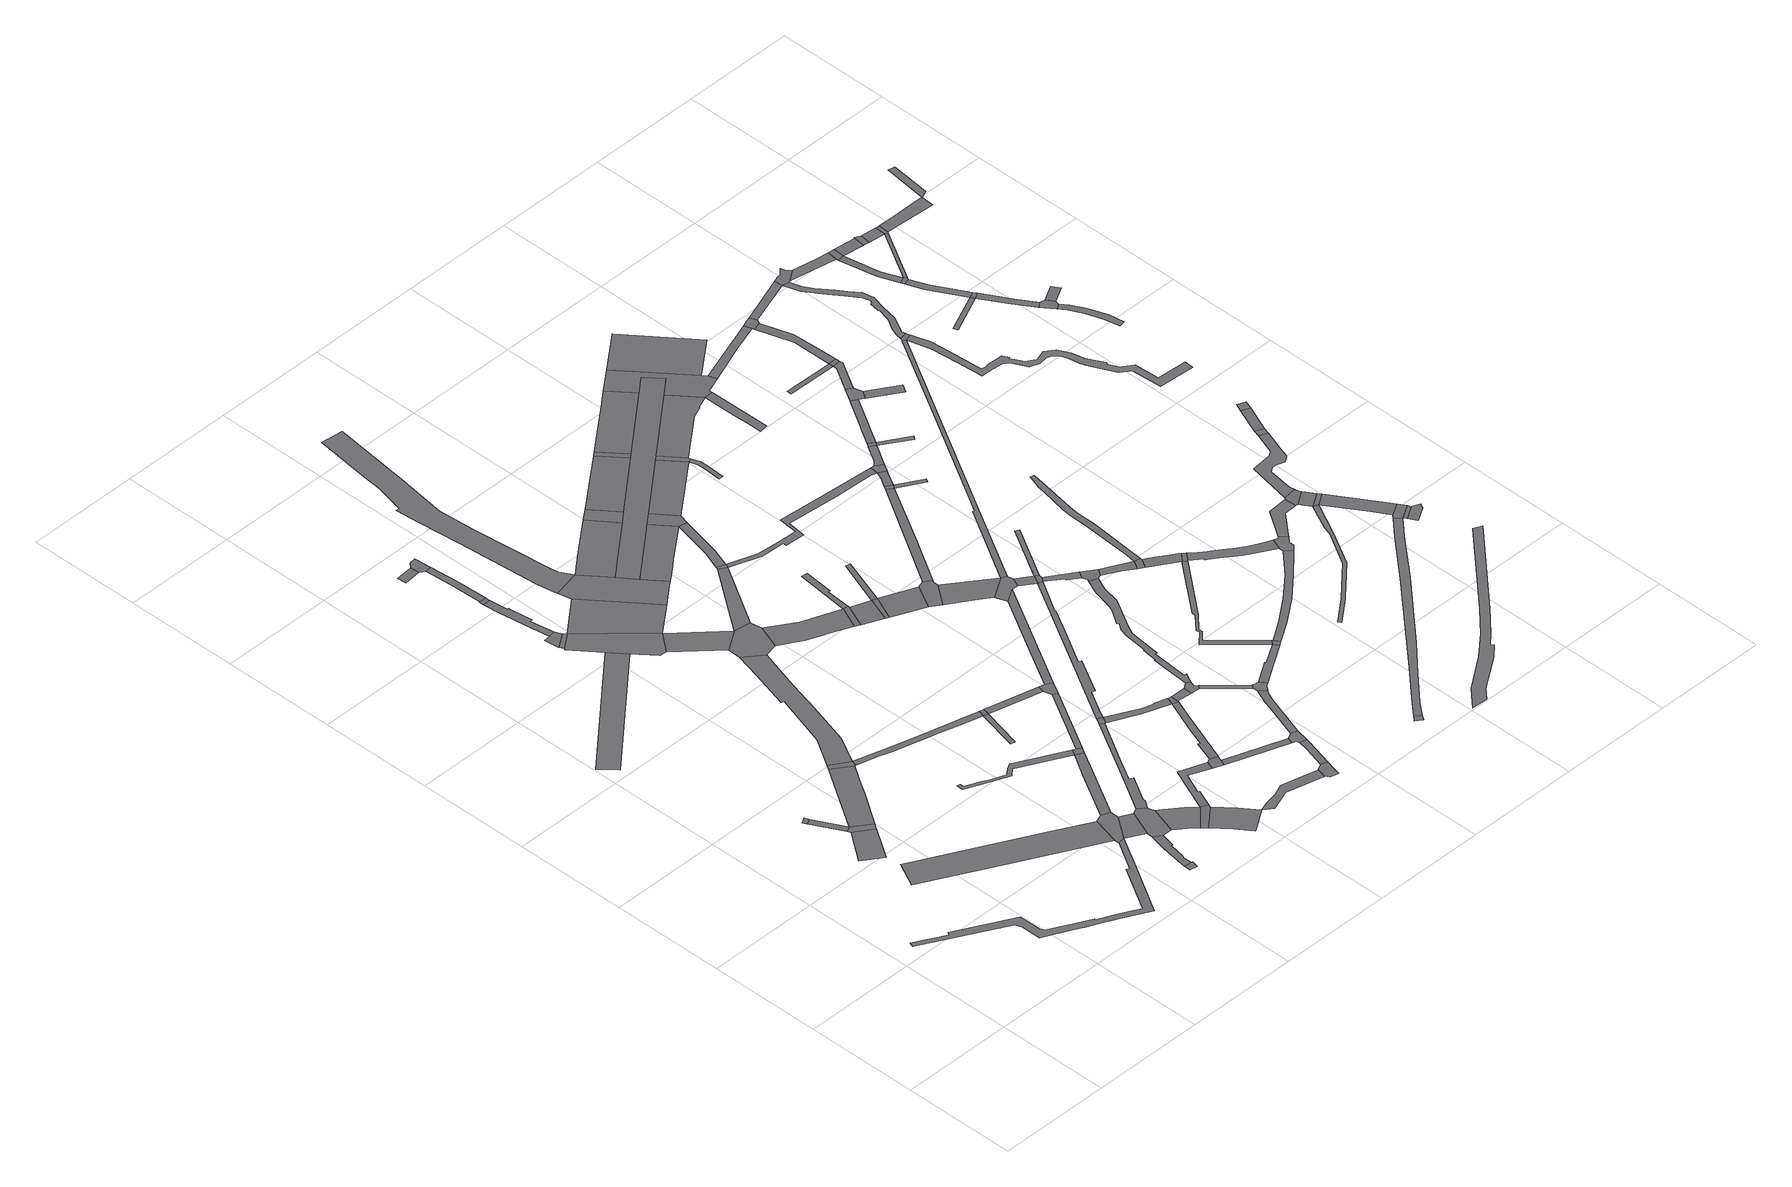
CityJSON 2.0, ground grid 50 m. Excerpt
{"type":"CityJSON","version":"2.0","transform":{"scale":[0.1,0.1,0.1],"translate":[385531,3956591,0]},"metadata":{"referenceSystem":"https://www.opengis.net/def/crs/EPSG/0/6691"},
"CityObjects":{
"road1":{"type":"Road","attributes":{"class":"1040","function":"9020","usage":"9","RoadStructureAttribute.sectionType":"1"},"geometry":[{"type":"MultiSurface","lod":"1","boundaries":[[[0,1,2,3,4,5,6,7,8,9,10,11,12,13,14,15,16,17,18,19,20,21,22,23,24,25,26]]]}]},
"road2":{"type":"Road","attributes":{"class":"1040","function":"9020","usage":"9","RoadStructureAttribute.sectionType":"1"},"geometry":[{"type":"MultiSurface","lod":"1","boundaries":[[[27,28,29,30,31]]]}]},
"road3":{"type":"Road","attributes":{"class":"1040","function":"9020","usage":"9","RoadStructureAttribute.sectionType":"4"},"geometry":[{"type":"MultiSurface","lod":"1","boundaries":[[[32,33,34,35]]]}]},
"road4":{"type":"Road","attributes":{"class":"1040","function":"9020","usage":"9","RoadStructureAttribute.sectionType":"1"},"geometry":[{"type":"MultiSurface","lod":"1","boundaries":[[[35,34,36,37]]]}]},
"road5":{"type":"Road","attributes":{"class":"1040","function":"9020","usage":"9","RoadStructureAttribute.sectionType":"4"},"geometry":[{"type":"MultiSurface","lod":"1","boundaries":[[[37,36,28,27,38]]]}]},
"road6":{"type":"Road","attributes":{"class":"1040","function":"9020","usage":"9","RoadStructureAttribute.sectionType":"1"},"geometry":[{"type":"MultiSurface","lod":"1","boundaries":[[[39,40,41,42,43,44,45]]]}]},
"road7":{"type":"Road","attributes":{"class":"1040","function":"9020","usage":"9","RoadStructureAttribute.sectionType":"1"},"geometry":[{"type":"MultiSurface","lod":"1","boundaries":[[[46,37,38,47,48,49,50]]]}]},
"road8":{"type":"Road","attributes":{"class":"1040","function":"9020","usage":"9","RoadStructureAttribute.sectionType":"4"},"geometry":[{"type":"MultiSurface","lod":"1","boundaries":[[[51,46,50,52,53]]]}]},
"road9":{"type":"Road","attributes":{"class":"1040","function":"9020","usage":"9","RoadStructureAttribute.sectionType":"4"},"geometry":[{"type":"MultiSurface","lod":"1","boundaries":[[[54,55,56,57,58,59]]]}]},
"road10":{"type":"Road","attributes":{"class":"1040","function":"9020","usage":"9","RoadStructureAttribute.sectionType":"1"},"geometry":[{"type":"MultiSurface","lod":"1","boundaries":[[[60,61,62,55,54,63,64,65,66,67]]]}]},
"road11":{"type":"Road","attributes":{"class":"1040","function":"9020","usage":"9","RoadStructureAttribute.sectionType":"4"},"geometry":[{"type":"MultiSurface","lod":"1","boundaries":[[[68,69,70,45,44,0,26]]]}]},
"road12":{"type":"Road","attributes":{"class":"1040","function":"9020","usage":"9","RoadStructureAttribute.sectionType":"4"},"geometry":[{"type":"MultiSurface","lod":"1","boundaries":[[[71,72,73,74,75]]]}]},
"road13":{"type":"Road","attributes":{"class":"1040","function":"9020","usage":"9","RoadStructureAttribute.sectionType":"1"},"geometry":[{"type":"MultiSurface","lod":"1","boundaries":[[[76,77,75,74]]]}]},
"road14":{"type":"Road","attributes":{"class":"1040","function":"9020","usage":"9","RoadStructureAttribute.sectionType":"1"},"geometry":[{"type":"MultiSurface","lod":"1","boundaries":[[[78,79,68,26]]]}]},
"road15":{"type":"Road","attributes":{"class":"1040","function":"9020","usage":"9","RoadStructureAttribute.sectionType":"1"},"geometry":[{"type":"MultiSurface","lod":"1","boundaries":[[[80,81,82,72,71,83,84,85,86,87,88,89]]]}]},
"road16":{"type":"Road","attributes":{"class":"1040","function":"9020","usage":"9","RoadStructureAttribute.sectionType":"1"},"geometry":[{"type":"MultiSurface","lod":"1","boundaries":[[[90,91,92,93,94,95,96,97,98,99,100,101,51,53]]]}]},
"road17":{"type":"Road","attributes":{"class":"1040","function":"9020","usage":"9","RoadStructureAttribute.sectionType":"4"},"geometry":[{"type":"MultiSurface","lod":"1","boundaries":[[[102,103,104,105,89,88]]]}]},
"road18":{"type":"Road","attributes":{"class":"1040","function":"9020","usage":"9","RoadStructureAttribute.sectionType":"1"},"geometry":[{"type":"MultiSurface","lod":"1","boundaries":[[[106,107,108,109]]]}]},
"road19":{"type":"Road","attributes":{"name":"国道122号","class":"1040","function":"2","usage":"2","RoadStructureAttribute.sectionType":"4"},"geometry":[{"type":"MultiSurface","lod":"1","boundaries":[[[110,111,77,76,112,113,114,115,116,117]]]}]},
"road20":{"type":"Road","attributes":{"class":"1040","function":"9020","usage":"9","RoadStructureAttribute.sectionType":"4"},"geometry":[{"type":"MultiSurface","lod":"1","boundaries":[[[118,119,120,121,79,78,60,67,122]]]}]},
"road21":{"type":"Road","attributes":{"class":"1040","function":"9020","usage":"9","RoadStructureAttribute.sectionType":"1"},"geometry":[{"type":"MultiSurface","lod":"1","boundaries":[[[123,124,125,126,127,104,103]]]}]},
"road22":{"type":"Road","attributes":{"class":"1040","function":"9020","usage":"9","RoadStructureAttribute.sectionType":"1"},"geometry":[{"type":"MultiSurface","lod":"1","boundaries":[[[128,129,130,53,52,131,132,133,134,135,136,137,138]]]}]},
"road23":{"type":"Road","attributes":{"class":"1040","function":"9020","usage":"9","RoadStructureAttribute.sectionType":"1"},"geometry":[{"type":"MultiSurface","lod":"1","boundaries":[[[139,140,141,142,143,144,145,146,147,148,149,150,151,152,153]]]}]},
"road24":{"type":"Road","attributes":{"class":"1040","function":"9020","usage":"9","RoadStructureAttribute.sectionType":"4"},"geometry":[{"type":"MultiSurface","lod":"1","boundaries":[[[154,155,106,109,126,125]]]}]},
"road25":{"type":"Road","attributes":{"class":"1040","function":"9020","usage":"9","RoadStructureAttribute.sectionType":"1"},"geometry":[{"type":"MultiSurface","lod":"1","boundaries":[[[156,157,118,122,158,159,160]]]}]},
"road26":{"type":"Road","attributes":{"class":"1040","function":"9020","usage":"9","RoadStructureAttribute.sectionType":"1"},"geometry":[{"type":"MultiSurface","lod":"1","boundaries":[[[161,70,69,162,163,153]]]}]},
"road27":{"type":"Road","attributes":{"class":"1040","function":"9020","usage":"9","RoadStructureAttribute.sectionType":"4"},"geometry":[{"type":"MultiSurface","lod":"1","boundaries":[[[164,160,159,165,166,167]]]}]},
"road28":{"type":"Road","attributes":{"name":"国道122号","class":"1040","function":"2","usage":"2","RoadStructureAttribute.sectionType":"1"},"geometry":[{"type":"MultiSurface","lod":"1","boundaries":[[[168,169,170,77,111,110,117,171]]]}]},
"road29":{"type":"Road","attributes":{"class":"1040","function":"9020","usage":"9","RoadStructureAttribute.sectionType":"1"},"geometry":[{"type":"MultiSurface","lod":"1","boundaries":[[[172,117,116,173,174,175]]]}]},
"road30":{"type":"Road","attributes":{"class":"1040","function":"9020","usage":"9","RoadStructureAttribute.sectionType":"1"},"geometry":[{"type":"MultiSurface","lod":"1","boundaries":[[[176,167,166,177,178,179]]]}]},
"road31":{"type":"Road","attributes":{"class":"1040","function":"9020","usage":"9","RoadStructureAttribute.sectionType":"1"},"geometry":[{"type":"MultiSurface","lod":"1","boundaries":[[[138,180,181,182]]]}]},
"road32":{"type":"Road","attributes":{"class":"1040","function":"9020","usage":"9","RoadStructureAttribute.sectionType":"4"},"geometry":[{"type":"MultiSurface","lod":"1","boundaries":[[[183,184,175,174,96,95,185]]]}]},
"road33":{"type":"Road","attributes":{"class":"1040","function":"9020","usage":"9","RoadStructureAttribute.sectionType":"1"},"geometry":[{"type":"MultiSurface","lod":"1","boundaries":[[[186,187,188,189,190,191,192,121,120,193]]]}]},
"road34":{"type":"Road","attributes":{"class":"1040","function":"9020","usage":"9","RoadStructureAttribute.sectionType":"4"},"geometry":[{"type":"MultiSurface","lod":"1","boundaries":[[[194,139,153,163,195]]]}]},
"road35":{"type":"Road","attributes":{"class":"1040","function":"9020","usage":"9","RoadStructureAttribute.sectionType":"4"},"geometry":[{"type":"MultiSurface","lod":"1","boundaries":[[[128,138,182,196]]]}]},
"road36":{"type":"Road","attributes":{"name":"国道122号","class":"1040","function":"2","usage":"2","RoadStructureAttribute.sectionType":"4"},"geometry":[{"type":"MultiSurface","lod":"1","boundaries":[[[197,198,199,200,201,202,203,170,169,168,171,204]]]}]},
"road37":{"type":"Road","attributes":{"class":"1040","function":"9020","usage":"9","RoadStructureAttribute.sectionType":"1"},"geometry":[{"type":"MultiSurface","lod":"1","boundaries":[[[164,205,206,207,208,209,210,160]]]}]},
"road38":{"type":"Road","attributes":{"class":"1040","function":"9020","usage":"9","RoadStructureAttribute.sectionType":"1"},"geometry":[{"type":"MultiSurface","lod":"1","boundaries":[[[211,212,213,214,215,216,217,218,219,220,221,222,223,224,225,226,227,228,203,202]]]}]},
"road39":{"type":"Road","attributes":{"class":"1040","function":"9020","usage":"9","RoadStructureAttribute.sectionType":"1"},"geometry":[{"type":"MultiSurface","lod":"1","boundaries":[[[229,194,195,230]]]}]},
"road40":{"type":"Road","attributes":{"name":"首都高速中央環状線","class":"1040","function":"5","usage":"1","RoadStructureAttribute.sectionType":"1"},"geometry":[{"type":"MultiSurface","lod":"1","boundaries":[[[231,110,168,200,232,233,234,235,236,237,238,239,240,241,242,243,244,245,246,247,201,169,111,248,113,249,250,114]]]}]},
"road41":{"type":"Road","attributes":{"name":"首都高速中央環状線","class":"1040","function":"5","usage":"1","RoadStructureAttribute.sectionType":"1"},"geometry":[{"type":"MultiSurface","lod":"1","boundaries":[[[231,110,168,200,232,233,234,235,236,237,238,239,240,241,242,243,244,245,246,247,201,169,111,248,113,249,250,114]]]}]},
"road42":{"type":"Road","attributes":{"class":"1040","function":"9020","usage":"9","RoadStructureAttribute.sectionType":"1"},"geometry":[{"type":"MultiSurface","lod":"1","boundaries":[[[251,252,196,182]]]}]},
"road43":{"type":"Road","attributes":{"class":"1040","function":"9020","usage":"9","RoadStructureAttribute.sectionType":"1"},"geometry":[{"type":"MultiSurface","lod":"1","boundaries":[[[253,254,255,256,257,258,259,260,179]]]}]},
"road44":{"type":"Road","attributes":{"class":"1040","function":"9020","usage":"9","RoadStructureAttribute.sectionType":"1"},"geometry":[{"type":"MultiSurface","lod":"1","boundaries":[[[261,183,185,262,263,264,265,266,267,268]]]}]},
"road45":{"type":"Road","attributes":{"class":"1040","function":"9020","usage":"9","RoadStructureAttribute.sectionType":"4"},"geometry":[{"type":"MultiSurface","lod":"1","boundaries":[[[269,270,271,209,208,272,273,274]]]}]},
"road46":{"type":"Road","attributes":{"class":"1040","function":"9020","usage":"9","RoadStructureAttribute.sectionType":"1"},"geometry":[{"type":"MultiSurface","lod":"1","boundaries":[[[184,275,276,175]]]}]},
"road47":{"type":"Road","attributes":{"class":"1040","function":"9020","usage":"9","RoadStructureAttribute.sectionType":"4"},"geometry":[{"type":"MultiSurface","lod":"1","boundaries":[[[277,278,279,280,191,190,281,282]]]}]},
"road48":{"type":"Road","attributes":{"name":"国道122号","class":"1040","function":"2","usage":"2","RoadStructureAttribute.sectionType":"1"},"geometry":[{"type":"MultiSurface","lod":"1","boundaries":[[[283,284,285,286,287,288,234,245,289,290,291,202,201,200,199,292]]]}]},
"road49":{"type":"Road","attributes":{"class":"1040","function":"9020","usage":"9","RoadStructureAttribute.sectionType":"4"},"geometry":[{"type":"MultiSurface","lod":"1","boundaries":[[[293,252,251,229,230,294]]]}]},
"road50":{"type":"Road","attributes":{"class":"1040","function":"9020","usage":"9","RoadStructureAttribute.sectionType":"4"},"geometry":[{"type":"MultiSurface","lod":"1","boundaries":[[[295,268,267,296,297,298]]]}]},
"road51":{"type":"Road","attributes":{"class":"1040","function":"9020","usage":"9","RoadStructureAttribute.sectionType":"1"},"geometry":[{"type":"MultiSurface","lod":"1","boundaries":[[[274,273,299,300]]]}]},
"road52":{"type":"Road","attributes":{"class":"1040","function":"9020","usage":"9","RoadStructureAttribute.sectionType":"1"},"geometry":[{"type":"MultiSurface","lod":"1","boundaries":[[[301,302,303,271,270,304,305,306]]]}]},
"road53":{"type":"Road","attributes":{"class":"1040","function":"9020","usage":"9","RoadStructureAttribute.sectionType":"1"},"geometry":[{"type":"MultiSurface","lod":"1","boundaries":[[[307,308,309,310,282,281,311,306]]]}]},
"road54":{"type":"Road","attributes":{"class":"1040","function":"9020","usage":"9","RoadStructureAttribute.sectionType":"4"},"geometry":[{"type":"MultiSurface","lod":"1","boundaries":[[[312,313,314,257,256,315,316,317,318]]]}]},
"road55":{"type":"Road","attributes":{"class":"1040","function":"9020","usage":"9","RoadStructureAttribute.sectionType":"4"},"geometry":[{"type":"MultiSurface","lod":"1","boundaries":[[[319,320,276,275,321,322]]]}]},
"road56":{"type":"Road","attributes":{"class":"1040","function":"9020","usage":"9","RoadStructureAttribute.sectionType":"1"},"geometry":[{"type":"MultiSurface","lod":"1","boundaries":[[[298,297,323,324,325]]]}]},
"road57":{"type":"Road","attributes":{"class":"1040","function":"9020","usage":"9","RoadStructureAttribute.sectionType":"1"},"geometry":[{"type":"MultiSurface","lod":"1","boundaries":[[[295,326,327,328,329,268]]]}]},
"road58":{"type":"Road","attributes":{"class":"1040","function":"9020","usage":"9","RoadStructureAttribute.sectionType":"4"},"geometry":[{"type":"MultiSurface","lod":"1","boundaries":[[[325,324,330,331]]]}]},
"road59":{"type":"Road","attributes":{"class":"1040","function":"9020","usage":"9","RoadStructureAttribute.sectionType":"1"},"geometry":[{"type":"MultiSurface","lod":"1","boundaries":[[[332,333,334,314,313,335]]]}]},
"road60":{"type":"Road","attributes":{"class":"1040","function":"9020","usage":"9","RoadStructureAttribute.sectionType":"1"},"geometry":[{"type":"MultiSurface","lod":"1","boundaries":[[[336,337,288,338,319,322]]]}]},
"road61":{"type":"Road","attributes":{"class":"1040","function":"9020","usage":"9","RoadStructureAttribute.sectionType":"4"},"geometry":[{"type":"MultiSurface","lod":"1","boundaries":[[[339,340,307,306,305,341]]]}]},
"road62":{"type":"Road","attributes":{"name":"国道122号","class":"1040","function":"2","usage":"2","RoadStructureAttribute.sectionType":"4"},"geometry":[{"type":"MultiSurface","lod":"1","boundaries":[[[235,244,342,289,245,234,288,337,343]]]}]},
"road63":{"type":"Road","attributes":{"class":"1040","function":"9020","usage":"9","RoadStructureAttribute.sectionType":"4"},"geometry":[{"type":"MultiSurface","lod":"1","boundaries":[[[344,300,299,345,333,332,346]]]}]},
"road64":{"type":"Road","attributes":{"class":"1040","function":"9020","usage":"9","RoadStructureAttribute.sectionType":"1"},"geometry":[{"type":"MultiSurface","lod":"1","boundaries":[[[339,341,347,348]]]}]},
"road65":{"type":"Road","attributes":{"class":"1040","function":"9020","usage":"9","RoadStructureAttribute.sectionType":"1"},"geometry":[{"type":"MultiSurface","lod":"1","boundaries":[[[331,330,349,350]]]}]},
"road66":{"type":"Road","attributes":{"class":"1040","function":"9020","usage":"9","RoadStructureAttribute.sectionType":"1"},"geometry":[{"type":"MultiSurface","lod":"1","boundaries":[[[351,352,325,331]]]}]},
"road67":{"type":"Road","attributes":{"class":"1040","function":"9020","usage":"9","RoadStructureAttribute.sectionType":"1"},"geometry":[{"type":"MultiSurface","lod":"1","boundaries":[[[353,354,293,294,355]]]}]},
"road68":{"type":"Road","attributes":{"class":"1040","function":"9020","usage":"9","RoadStructureAttribute.sectionType":"1"},"geometry":[{"type":"MultiSurface","lod":"1","boundaries":[[[356,277,282,357,358,359,360,361,362,363,364,365]]]}]},
"road69":{"type":"Road","attributes":{"class":"1040","function":"9020","usage":"9","RoadStructureAttribute.sectionType":"4"},"geometry":[{"type":"MultiSurface","lod":"1","boundaries":[[[366,367,368,369,348,347,370,371]]]}]},
"road70":{"type":"Road","attributes":{"class":"1040","function":"9020","usage":"9","RoadStructureAttribute.sectionType":"1"},"geometry":[{"type":"MultiSurface","lod":"1","boundaries":[[[372,373,374,375,376,377,378,344,346,379]]]}]},
"road71":{"type":"Road","attributes":{"class":"1040","function":"9020","usage":"9","RoadStructureAttribute.sectionType":"4"},"geometry":[{"type":"MultiSurface","lod":"1","boundaries":[[[380,381,382,350,349,383,384]]]}]},
"road72":{"type":"Road","attributes":{"class":"1040","function":"9020","usage":"9","RoadStructureAttribute.sectionType":"1"},"geometry":[{"type":"MultiSurface","lod":"1","boundaries":[[[385,371,370,386,387]]]}]},
"road73":{"type":"Road","attributes":{"name":"国道122号","class":"1040","function":"2","usage":"2","RoadStructureAttribute.sectionType":"1"},"geometry":[{"type":"MultiSurface","lod":"1","boundaries":[[[236,243,388,342,244,235,343,389]]]}]},
"road74":{"type":"Road","attributes":{"class":"1040","function":"9020","usage":"9","RoadStructureAttribute.sectionType":"1"},"geometry":[{"type":"MultiSurface","lod":"1","boundaries":[[[384,383,390,391,392]]]}]},
"road75":{"type":"Road","attributes":{"class":"1040","function":"9020","usage":"9","RoadStructureAttribute.sectionType":"4"},"geometry":[{"type":"MultiSurface","lod":"1","boundaries":[[[386,393,394,375,374,395,396,397,398,387]]]}]},
"road76":{"type":"Road","attributes":{"class":"1040","function":"9020","usage":"9","RoadStructureAttribute.sectionType":"4"},"geometry":[{"type":"MultiSurface","lod":"1","boundaries":[[[399,392,391,353,355,400,401]]]}]},
"road77":{"type":"Road","attributes":{"class":"1040","function":"9020","usage":"9","RoadStructureAttribute.sectionType":"1"},"geometry":[{"type":"MultiSurface","lod":"1","boundaries":[[[402,403,404,405,406,407,408,322,321,409,410,411,412,413,414,415,416]]]}]},
"road78":{"type":"Road","attributes":{"class":"1040","function":"9020","usage":"9","RoadStructureAttribute.sectionType":"1"},"geometry":[{"type":"MultiSurface","lod":"1","boundaries":[[[417,418,419,420,421,422,423,424,425,426,427,428,429,430,431,432,369,368,433,434,435,436,437]]]}]},
"road79":{"type":"Road","attributes":{"class":"1040","function":"9020","usage":"9","RoadStructureAttribute.sectionType":"4"},"geometry":[{"type":"MultiSurface","lod":"1","boundaries":[[[438,439,440,441,442,443]]]}]},
"road80":{"type":"Road","attributes":{"name":"国道122号","class":"1040","function":"2","usage":"2","RoadStructureAttribute.sectionType":"4"},"geometry":[{"type":"MultiSurface","lod":"1","boundaries":[[[444,237,242,445,446,388,243,236,389,447]]]}]},
"road81":{"type":"Road","attributes":{"class":"1040","function":"9020","usage":"9","RoadStructureAttribute.sectionType":"1"},"geometry":[{"type":"MultiSurface","lod":"1","boundaries":[[[448,449,450,397,396,451,452,453,454]]]}]},
"road82":{"type":"Road","attributes":{"class":"1040","function":"9020","usage":"9","RoadStructureAttribute.sectionType":"1"},"geometry":[{"type":"MultiSurface","lod":"1","boundaries":[[[401,400,356,455]]]}]},
"road83":{"type":"Road","attributes":{"class":"1040","function":"9020","usage":"9","RoadStructureAttribute.sectionType":"1"},"geometry":[{"type":"MultiSurface","lod":"1","boundaries":[[[456,447,389,457,458,459,460,461]]]}]},
"road84":{"type":"Road","attributes":{"class":"1040","function":"9020","usage":"9","RoadStructureAttribute.sectionType":"4"},"geometry":[{"type":"MultiSurface","lod":"1","boundaries":[[[462,455,356,365,463]]]}]},
"road85":{"type":"Road","attributes":{"class":"1040","function":"9020","usage":"9","RoadStructureAttribute.sectionType":"1"},"geometry":[{"type":"MultiSurface","lod":"1","boundaries":[[[464,465,382,381,466,467]]]}]},
"road86":{"type":"Road","attributes":{"class":"1040","function":"9020","usage":"9","RoadStructureAttribute.sectionType":"1"},"geometry":[{"type":"MultiSurface","lod":"1","boundaries":[[[468,469,470,471,463,365]]]}]},
"road87":{"type":"Road","attributes":{"class":"1040","function":"9020","usage":"9","RoadStructureAttribute.sectionType":"4"},"geometry":[{"type":"MultiSurface","lod":"1","boundaries":[[[472,473,454,453,474]]]}]},
"road88":{"type":"Road","attributes":{"class":"1040","function":"9020","usage":"9","RoadStructureAttribute.sectionType":"1"},"geometry":[{"type":"MultiSurface","lod":"1","boundaries":[[[462,475,476,455]]]}]},
"road89":{"type":"Road","attributes":{"class":"1040","function":"9020","usage":"9","RoadStructureAttribute.sectionType":"4"},"geometry":[{"type":"MultiSurface","lod":"1","boundaries":[[[477,471,470,478,421,420,479]]]}]},
"road90":{"type":"Road","attributes":{"class":"1040","function":"9020","usage":"9","RoadStructureAttribute.sectionType":"1"},"geometry":[{"type":"MultiSurface","lod":"1","boundaries":[[[473,480,481,482,483,484,485,486,487,488,489,490,491,492,454]]]}]},
"road91":{"type":"Road","attributes":{"name":"国道122号","class":"1040","function":"2","usage":"2","RoadStructureAttribute.sectionType":"1"},"geometry":[{"type":"MultiSurface","lod":"1","boundaries":[[[493,494,495,238,241,496,497,445,242,237,444,498]]]}]},
"road92":{"type":"Road","attributes":{"class":"1040","function":"9020","usage":"9","RoadStructureAttribute.sectionType":"1"},"geometry":[{"type":"MultiSurface","lod":"1","boundaries":[[[499,500,477,479,501,502,503]]]}]},
"road93":{"type":"Road","attributes":{"class":"1040","function":"9020","usage":"9","RoadStructureAttribute.sectionType":"4"},"geometry":[{"type":"MultiSurface","lod":"1","boundaries":[[[504,505,464,467,506]]]}]},
"road94":{"type":"Road","attributes":{"class":"1040","function":"9020","usage":"9","RoadStructureAttribute.sectionType":"4"},"geometry":[{"type":"MultiSurface","lod":"1","boundaries":[[[507,503,502,508,509]]]}]},
"road95":{"type":"Road","attributes":{"class":"1040","function":"9020","usage":"9","RoadStructureAttribute.sectionType":"1"},"geometry":[{"type":"MultiSurface","lod":"1","boundaries":[[[510,511,416,512,504,506]]]}]},
"road96":{"type":"Road","attributes":{"class":"1040","function":"9020","usage":"9","RoadStructureAttribute.sectionType":"1"},"geometry":[{"type":"MultiSurface","lod":"1","boundaries":[[[513,514,506,467]]]}]},
"road97":{"type":"Road","attributes":{"class":"1040","function":"9020","usage":"9","RoadStructureAttribute.sectionType":"4"},"geometry":[{"type":"MultiSurface","lod":"1","boundaries":[[[515,402,416,511,516]]]}]},
"road98":{"type":"Road","attributes":{"class":"1040","function":"9020","usage":"9","RoadStructureAttribute.sectionType":"1"},"geometry":[{"type":"MultiSurface","lod":"1","boundaries":[[[517,518,519,520,521,509,508,522,485]]]}]},
"road99":{"type":"Road","attributes":{"class":"1040","function":"9020","usage":"9","RoadStructureAttribute.sectionType":"1"},"geometry":[{"type":"MultiSurface","lod":"1","boundaries":[[[523,524,525,526,527,528,529,530,472,474,531]]]}]},
"road100":{"type":"Road","attributes":{"class":"1040","function":"9020","usage":"9","RoadStructureAttribute.sectionType":"1"},"geometry":[{"type":"MultiSurface","lod":"1","boundaries":[[[532,533,495,534,535,536,537,538]]]}]},
"road101":{"type":"Road","attributes":{"class":"1040","function":"9020","usage":"9","RoadStructureAttribute.sectionType":"1"},"geometry":[{"type":"MultiSurface","lod":"1","boundaries":[[[539,540,541,515,516,542]]]}]},
"road102":{"type":"Road","attributes":{"name":"国道122号","class":"1040","function":"2","usage":"2","RoadStructureAttribute.sectionType":"4"},"geometry":[{"type":"MultiSurface","lod":"1","boundaries":[[[543,544,545,546,547,496,241,238,495,533]]]}]},
"road103":{"type":"Road","attributes":{"class":"1040","function":"9020","usage":"9","RoadStructureAttribute.sectionType":"4"},"geometry":[{"type":"MultiSurface","lod":"1","boundaries":[[[548,517,485,484,549]]]}]},
"road104":{"type":"Road","attributes":{"class":"1040","function":"9020","usage":"9","RoadStructureAttribute.sectionType":"1"},"geometry":[{"type":"MultiSurface","lod":"1","boundaries":[[[507,550,551,552,553,554,555,556,557,558,559,560,561,562,503]]]}]},
"road105":{"type":"Road","attributes":{"class":"1040","function":"9020","usage":"9","RoadStructureAttribute.sectionType":"4"},"geometry":[{"type":"MultiSurface","lod":"1","boundaries":[[[563,564,565,539,542,566]]]}]},
"road106":{"type":"Road","attributes":{"class":"1040","function":"9020","usage":"9","RoadStructureAttribute.sectionType":"1"},"geometry":[{"type":"MultiSurface","lod":"1","boundaries":[[[567,568,569,570,571,438,443,572,573,574,575,576,577]]]}]},
"road107":{"type":"Road","attributes":{"class":"1040","function":"9020","usage":"9","RoadStructureAttribute.sectionType":"1"},"geometry":[{"type":"MultiSurface","lod":"1","boundaries":[[[578,579,566,542]]]}]},
"road108":{"type":"Road","attributes":{"class":"1040","function":"9020","usage":"9","RoadStructureAttribute.sectionType":"1"},"geometry":[{"type":"MultiSurface","lod":"1","boundaries":[[[580,581,582,583,584,585,392,399,586,587]]]}]},
"road109":{"type":"Road","attributes":{"class":"1040","function":"9020","usage":"9","RoadStructureAttribute.sectionType":"1"},"geometry":[{"type":"MultiSurface","lod":"1","boundaries":[[[588,589,590,591,592,593,594,595,548,549,596,597,598,599,600,601,602]]]}]},
"road110":{"type":"Road","attributes":{"name":"国道122号","class":"1040","function":"2","usage":"2","RoadStructureAttribute.sectionType":"1"},"geometry":[{"type":"MultiSurface","lod":"1","boundaries":[[[603,604,605,547,546,606]]]}]},
"road111":{"type":"Road","attributes":{"class":"1040","function":"9020","usage":"9","RoadStructureAttribute.sectionType":"1"},"geometry":[{"type":"MultiSurface","lod":"1","boundaries":[[[607,608,609,610,564,563,611]]]}]},
"road112":{"type":"Road","attributes":{"class":"1040","function":"9020","usage":"9","RoadStructureAttribute.sectionType":"1"},"geometry":[{"type":"MultiSurface","lod":"1","boundaries":[[[612,613,614,615,616,617,618,619,620,621,622,623,624,625,626]]]}]},
"road113":{"type":"Road","attributes":{"class":"1040","function":"9020","usage":"9","RoadStructureAttribute.sectionType":"1"},"geometry":[{"type":"MultiSurface","lod":"1","boundaries":[[[627,628,629,630,631,632,633,634,635,636,637,638]]]}]},
"road114":{"type":"Road","attributes":{"class":"1040","function":"9020","usage":"9","RoadStructureAttribute.sectionType":"4"},"geometry":[{"type":"MultiSurface","lod":"1","boundaries":[[[601,527,526,639,640,641,642,643,602]]]}]},
"road115":{"type":"Road","attributes":{"class":"1040","function":"9020","usage":"9","RoadStructureAttribute.sectionType":"4"},"geometry":[{"type":"MultiSurface","lod":"1","boundaries":[[[644,645,607,611,646,647]]]}]},
"road116":{"type":"Road","attributes":{"class":"1040","function":"9020","usage":"9","RoadStructureAttribute.sectionType":"1"},"geometry":[{"type":"MultiSurface","lod":"1","boundaries":[[[648,649,650,545,544]]]}]},
"road117":{"type":"Road","attributes":{"class":"1040","function":"9020","usage":"9","RoadStructureAttribute.sectionType":"1"},"geometry":[{"type":"MultiSurface","lod":"1","boundaries":[[[651,652,653,654]]]}]},
"road118":{"type":"Road","attributes":{"class":"1040","function":"9020","usage":"9","RoadStructureAttribute.sectionType":"1"},"geometry":[{"type":"MultiSurface","lod":"1","boundaries":[[[647,646,655,656]]]}]},
"road119":{"type":"Road","attributes":{"class":"1040","function":"9020","usage":"9","RoadStructureAttribute.sectionType":"1"},"geometry":[{"type":"MultiSurface","lod":"1","boundaries":[[[657,658,659,660,645,644,661]]]}]},
"road120":{"type":"Road","attributes":{"class":"1040","function":"9020","usage":"9","RoadStructureAttribute.sectionType":"1"},"geometry":[{"type":"MultiSurface","lod":"1","boundaries":[[[662,663,664,665,666,667,642,641,668]]]}]},
"road121":{"type":"Road","attributes":{"class":"1040","function":"9020","usage":"9","RoadStructureAttribute.sectionType":"4"},"geometry":[{"type":"MultiSurface","lod":"1","boundaries":[[[669,654,653,658,657]]]}]},
"road122":{"type":"Road","attributes":{"class":"1040","function":"9020","usage":"9","RoadStructureAttribute.sectionType":"1"},"geometry":[{"type":"MultiSurface","lod":"1","boundaries":[[[669,670,671,672,673,674,675,654]]]}]},
"road123":{"type":"Road","attributes":{"class":"1040","function":"9020","usage":"9","RoadStructureAttribute.sectionType":"4"},"geometry":[{"type":"MultiSurface","lod":"1","boundaries":[[[676,677,678,650,649,674,673]]]}]},
"road124":{"type":"Road","attributes":{"class":"1040","function":"9020","usage":"9","RoadStructureAttribute.sectionType":"4"},"geometry":[{"type":"MultiSurface","lod":"1","boundaries":[[[679,680,681,682,665,664,683]]]}]},
"road125":{"type":"Road","attributes":{"class":"1040","function":"9020","usage":"9","RoadStructureAttribute.sectionType":"1"},"geometry":[{"type":"MultiSurface","lod":"1","boundaries":[[[684,679,683,627]]]}]},
"road126":{"type":"Road","attributes":{"class":"1040","function":"9020","usage":"9","RoadStructureAttribute.sectionType":"4"},"geometry":[{"type":"MultiSurface","lod":"1","boundaries":[[[684,627,638,685]]]}]},
"road127":{"type":"Road","attributes":{"class":"1040","function":"9020","usage":"9","RoadStructureAttribute.sectionType":"1"},"geometry":[{"type":"MultiSurface","lod":"1","boundaries":[[[686,685,638,687,688,689]]]}]},
"road128":{"type":"Road","attributes":{"class":"1040","function":"9020","usage":"9","RoadStructureAttribute.sectionType":"1"},"geometry":[{"type":"MultiSurface","lod":"1","boundaries":[[[690,677,676,691]]]}]},
"road129":{"type":"Road","attributes":{"class":"1040","function":"9020","usage":"9","RoadStructureAttribute.sectionType":"4"},"geometry":[{"type":"MultiSurface","lod":"1","boundaries":[[[689,688,567,577,692]]]}]},
"road130":{"type":"Road","attributes":{"class":"1040","function":"9020","usage":"9","RoadStructureAttribute.sectionType":"1"},"geometry":[{"type":"MultiSurface","lod":"1","boundaries":[[[692,577,693,694]]]}]},
"road131":{"type":"Road","attributes":{"class":"1040","function":"9020","usage":"9","RoadStructureAttribute.sectionType":"4"},"geometry":[{"type":"MultiSurface","lod":"1","boundaries":[[[695,694,693,696,697]]]}]},
"road132":{"type":"Road","attributes":{"class":"1040","function":"9020","usage":"9","RoadStructureAttribute.sectionType":"1"},"geometry":[{"type":"MultiSurface","lod":"1","boundaries":[[[698,699,700,701,682,681,702,703,704,705,706,707,708,709]]]}]},
"road133":{"type":"Road","attributes":{"class":"1040","function":"9020","usage":"9","RoadStructureAttribute.sectionType":"4"},"geometry":[{"type":"MultiSurface","lod":"1","boundaries":[[[710,711,712,580,587,713]]]}]},
"road134":{"type":"Road","attributes":{"class":"1040","function":"9020","usage":"9","RoadStructureAttribute.sectionType":"1"},"geometry":[{"type":"MultiSurface","lod":"1","boundaries":[[[714,715,716,717,718,719,720,721,722,723,724,725,726,712,711,727,728,729,730,731,732,733,734,735,736,691]]]}]},
"road135":{"type":"Road","attributes":{"class":"1040","function":"9020","usage":"9","RoadStructureAttribute.sectionType":"4"},"geometry":[{"type":"MultiSurface","lod":"1","boundaries":[[[737,738,739,740,741,690,691,736,742]]]}]},
"road136":{"type":"Road","attributes":{"class":"1040","function":"9020","usage":"9","RoadStructureAttribute.sectionType":"4"},"geometry":[{"type":"MultiSurface","lod":"1","boundaries":[[[743,698,709,744]]]}]},
"road137":{"type":"Road","attributes":{"class":"1040","function":"9020","usage":"9","RoadStructureAttribute.sectionType":"1"},"geometry":[{"type":"MultiSurface","lod":"1","boundaries":[[[745,746,747,748,749,750,751,752,753,754,755,756,757,758,759,760,761,762,763,764,765,766,767,768,769,770,771,772,773,774,775,776,777,778,779,780,781,782,783,784,785,786,713,587]]]}]},
"road138":{"type":"Road","attributes":{"class":"1040","function":"9020","usage":"9","RoadStructureAttribute.sectionType":"1"},"geometry":[{"type":"MultiSurface","lod":"1","boundaries":[[[787,743,744,788]]]}]},
"road139":{"type":"Road","attributes":{"class":"1040","function":"9020","usage":"9","RoadStructureAttribute.sectionType":"1"},"geometry":[{"type":"MultiSurface","lod":"1","boundaries":[[[789,737,742,790,791,792,793]]]}]},
"road140":{"type":"Road","attributes":{"class":"1040","function":"9020","usage":"9","RoadStructureAttribute.sectionType":"1"},"geometry":[{"type":"MultiSurface","lod":"1","boundaries":[[[794,795,796,797]]]}]},
"road141":{"type":"Road","attributes":{"class":"1040","function":"9020","usage":"9","RoadStructureAttribute.sectionType":"4"},"geometry":[{"type":"MultiSurface","lod":"1","boundaries":[[[798,787,788,799]]]}]},
"road142":{"type":"Road","attributes":{"class":"1040","function":"9020","usage":"9","RoadStructureAttribute.sectionType":"4"},"geometry":[{"type":"MultiSurface","lod":"1","boundaries":[[[800,801,802,803,804]]]}]},
"road143":{"type":"Road","attributes":{"class":"1040","function":"9020","usage":"9","RoadStructureAttribute.sectionType":"1"},"geometry":[{"type":"MultiSurface","lod":"1","boundaries":[[[805,806,807,808,809,802,801]]]}]},
"road144":{"type":"Road","attributes":{"class":"1040","function":"9020","usage":"9","RoadStructureAttribute.sectionType":"4"},"geometry":[{"type":"MultiSurface","lod":"1","boundaries":[[[810,793,792,808,807]]]}]},
"road145":{"type":"Road","attributes":{"class":"1040","function":"9020","usage":"9","RoadStructureAttribute.sectionType":"1"},"geometry":[{"type":"MultiSurface","lod":"1","boundaries":[[[811,812,804,803,813,814,797,815]]]}]},
"road146":{"type":"Road","attributes":{"class":"1040","function":"9020","usage":"9","RoadStructureAttribute.sectionType":"4"},"geometry":[{"type":"MultiSurface","lod":"1","boundaries":[[[815,797,796,816,817]]]}]},
"road147":{"type":"Road","attributes":{"class":"1040","function":"9020","usage":"9","RoadStructureAttribute.sectionType":"1"},"geometry":[{"type":"MultiSurface","lod":"1","boundaries":[[[818,817,816,819,820,821,822]]]}]},
"road148":{"type":"Road","attributes":{"class":"1040","function":"9020","usage":"9","RoadStructureAttribute.sectionType":"1"},"geometry":[{"type":"MultiSurface","lod":"1","boundaries":[[[823,824,810,807]]]}]},
"road149":{"type":"Road","attributes":{"class":"1040","function":"9020","usage":"9","RoadStructureAttribute.sectionType":"1"},"geometry":[{"type":"MultiSurface","lod":"1","boundaries":[[[800,825,826,801]]]}]},
"road150":{"type":"Road","attributes":{"class":"1040","function":"9020","usage":"9","RoadStructureAttribute.sectionType":"4"},"geometry":[{"type":"MultiSurface","lod":"1","boundaries":[[[827,828,822,821,829,830]]]}]},
"road151":{"type":"Road","attributes":{"class":"1040","function":"9020","usage":"9","RoadStructureAttribute.sectionType":"4"},"geometry":[{"type":"MultiSurface","lod":"1","boundaries":[[[831,824,823,832,833,834]]]}]},
"road152":{"type":"Road","attributes":{"class":"1040","function":"9020","usage":"9","RoadStructureAttribute.sectionType":"1"},"geometry":[{"type":"MultiSurface","lod":"1","boundaries":[[[835,836,837,830,829,838,839,840,841,842]]]}]},
"road153":{"type":"Road","attributes":{"class":"1040","function":"9020","usage":"9","RoadStructureAttribute.sectionType":"1"},"geometry":[{"type":"MultiSurface","lod":"1","boundaries":[[[843,834,833,826]]]}]},
"road154":{"type":"Road","attributes":{"class":"1040","function":"9020","usage":"9","RoadStructureAttribute.sectionType":"1"},"geometry":[{"type":"MultiSurface","lod":"1","boundaries":[[[844,828,827,845]]]}]},
"road155":{"type":"Road","attributes":{"class":"1040","function":"9020","usage":"9","RoadStructureAttribute.sectionType":"4"},"geometry":[{"type":"MultiSurface","lod":"1","boundaries":[[[846,847,843,826,825,848]]]}]},
"road156":{"type":"Road","attributes":{"class":"1040","function":"9020","usage":"9","RoadStructureAttribute.sectionType":"1"},"geometry":[{"type":"MultiSurface","lod":"1","boundaries":[[[849,850,846,848,851,852]]]}]},
"road157":{"type":"Road","attributes":{"class":"1040","function":"9020","usage":"9","RoadStructureAttribute.sectionType":"1"},"geometry":[{"type":"MultiSurface","lod":"1","boundaries":[[[853,854,855,852]]]}]}
},
"vertices":[
[1052,421,0],[974,290,0],[962,298,0],[843,99,0],[749,147,0],[675,181,0],[678,186,0],[640,205,0],[631,209,0],[505,273,0],[494,293,0],[495,392,0],[246,524,0],[238,511,0],[105,584,0],[96,562,0],[448,376,0],[459,348,0],[458,257,0],[573,202,0],[625,175,0],[664,157,0],[738,122,0],[831,75,0],[863,58,0],[994,278,0],[1082,426,0],
[485,1124,0],[407,1177,0],[308,1044,0],[393,984,0],[477,1111,0],
[344,1359,0],[320,1346,0],[329,1328,0],[353,1341,0],
[400,1191,0],[423,1203,0],
[502,1149,0],
[912,654,0],[402,918,0],[345,808,0],[537,708,0],[625,663,0],[1050,442,0],[1082,565,0],
[606,1485,0],[601,1295,0],[631,1345,0],[654,1379,0],[689,1431,0],
[619,1505,0],[694,1430,0],[701,1455,0],
[1159,149,0],[1125,153,0],[1123,132,0],[1122,125,0],[1156,120,0],[1162,148,0],
[1161,355,0],[1143,280,0],[1130,191,0],[1156,188,0],[1162,203,0],[1174,271,0],[1182,270,0],[1197,333,0],
[1155,528,0],[1155,563,0],[1117,577,0],
[465,2762,0],[435,2757,0],[405,2753,0],[414,2689,0],[476,2732,0],
[424,2670,0],[490,2718,0],
[1162,383,0],[1211,498,0],
[404,2970,0],[405,2960,0],[418,2863,0],[447,2868,0],[458,2868,0],[445,2968,0],[444,2975,0],[437,2973,0],[428,3059,0],[395,3057,0],
[766,1574,0],[829,1799,0],[835,1818,0],[860,1909,0],[891,2016,0],[916,2103,0],[836,2165,0],[808,2053,0],[758,1877,0],[772,1873,0],[738,1763,0],[697,1633,0],
[428,3064,0],[427,3078,0],[398,3077,0],[395,3077,0],
[358,3398,0],[281,3390,0],[285,3350,0],[361,3358,0],
[658,2547,0],[595,2612,0],[419,2661,0],[512,2545,0],[569,2474,0],[640,2386,0],[671,2384,0],[736,2467,0],
[1278,454,0],[1268,480,0],[1267,483,0],[1236,509,0],[1239,333,0],
[427,3086,0],[421,3224,0],[411,3345,0],[383,3342,0],[393,3222,0],
[1231,1314,0],[943,1386,0],[810,1424,0],[797,1401,0],[804,1399,0],[841,1388,0],[950,1357,0],[989,1348,0],[1044,1334,0],[1128,1309,0],[1224,1285,0],
[1312,912,0],[1093,1024,0],[1068,1009,0],[1043,989,0],[976,1017,0],[950,1029,0],[883,1058,0],[884,1076,0],[870,1078,0],[868,1049,0],[944,1016,0],[970,1004,0],[1050,972,0],[1081,999,0],[1299,887,0],
[405,3422,0],[377,3419,0],
[1367,386,0],[1303,436,0],[1287,296,0],[1321,263,0],[1408,345,0],
[1237,785,0],[1293,802,0],[1332,869,0],
[1439,332,0],[1341,243,0],[1342,241,0],[1433,319,0],
[795,2657,0],[739,2728,0],[645,2844,0],[865,2569,0],
[740,2464,0],[755,2303,0],[839,2225,0],[931,2284,0],
[1498,244,0],[1404,169,0],[1453,103,0],[1554,169,0],
[1179,1101,0],[1199,1097,0],[1244,1280,0],
[1014,2223,0],[1007,2274,0],[974,2116,0],
[1293,530,0],[1356,638,0],[1339,647,0],[1388,733,0],[1505,932,0],[1488,942,0],[1337,682,0],[1292,517,0],
[1327,905,0],[1346,894,0],
[1251,1309,0],
[968,2650,0],[969,2650,0],[971,2652,0],[900,2742,0],[845,2813,0],[752,2931,0],[632,2904,0],[949,2635,0],
[1470,408,0],[1463,411,0],[1503,505,0],[1596,466,0],[1610,501,0],[1493,546,0],
[720,2988,0],[716,3018,0],[677,3383,0],[664,3546,0],[683,3660,0],[696,3757,0],[708,3861,0],[742,4118,0],[644,4131,0],[614,3896,0],[610,3869,0],[602,3795,0],[573,3664,0],[557,3663,0],[565,3551,0],[584,3363,0],[616,3000,0],[619,2965,0],
[1488,1184,0],[1507,1173,0],
[589,2492,0],[925,2762,0],[955,2786,0],[1144,2940,0],[1191,2978,0],[1430,3172,0],[1448,3186,0],[1718,3406,0],[1789,3464,0],[1733,3534,0],[1663,3477,0],[1392,3257,0],[1374,3243,0],[1135,3049,0],[1088,3010,0],[911,2867,0],[882,2843,0],[531,2561,0],[7,2107,0],[69,2042,0],
[1478,1222,0],[1485,1251,0],
[1593,141,0],[1657,165,0],[1686,175,0],[1853,135,0],[1863,176,0],[1703,216,0],[1651,194,0],[1595,185,0],
[1138,2143,0],[1045,2076,0],[1076,2058,0],[1147,2030,0],[1157,2026,0],[1202,2006,0],[1258,1982,0],[1301,2080,0],
[1660,496,0],[1661,498,0],[1629,510,0],[1616,458,0],[1642,448,0],[1651,474,0],
[1174,2553,0],[1141,2572,0],
[1504,970,0],[1502,966,0],[1489,944,0],[1489,943,0],[1509,930,0],[1523,959,0],
[993,2669,0],[1010,2682,0],[1040,2706,0],[1045,2710,0],[1066,2727,0],[1218,2846,0],[998,3125,0],[839,3000,0],[806,2974,0],[986,2664,0],
[1511,1245,0],[1539,1228,0],
[1325,2078,0],[1265,1978,0],[1281,1971,0],[1325,2071,0],
[1905,355,0],[1915,382,0],
[1694,669,0],[1669,596,0],[1659,600,0],[1752,742,0],[1782,817,0],[1757,827,0],
[1768,862,0],[1714,879,0],[1706,876,0],[1662,891,0],[1636,870,0],
[1907,131,0],[1921,183,0],[1892,191,0],[1855,134,0],[1865,117,0],[1901,107,0],[1903,114,0],
[1147,2584,0],[1146,2578,0],[1177,2552,0],[1183,2571,0],
[1289,1968,0],[1371,1932,0],[1411,2038,0],
[1334,2188,0],[1342,2185,0],[1354,2316,0],[1328,2319,0],
[1386,1925,0],[1431,2031,0],
[1958,328,0],[1927,334,0],[1918,290,0],[1954,308,0],
[1211,2655,0],[1255,2837,0],[1175,2666,0],
[1785,857,0],[1781,857,0],[1784,823,0],
[1046,3162,0],[1266,2883,0],
[1941,394,0],[1924,349,0],[1970,385,0],
[1849,818,0],[1852,855,0],
[1528,1862,0],[1587,1966,0],
[1504,2238,0],[1485,2244,0],
[1756,1670,0],[1644,1475,0],[1815,1706,0],
[1907,1662,0],[1549,1005,0],[1600,1091,0],[1614,1085,0],[1701,1238,0],[1690,1244,0],[1777,1397,0],[1841,1506,0],[1838,1508,0],[1926,1656,0],
[1889,840,0],[1891,856,0],[1896,864,0],[1878,874,0],[1888,816,0],[1901,829,0],
[2032,575,0],[2049,614,0],[2059,626,0],[2031,649,0],[2022,629,0],[2004,585,0],[1993,553,0],[2022,544,0],
[1644,1946,0],[1649,1955,0],[1617,1975,0],[1575,1831,0],[1644,1924,0],
[2031,697,0],[2029,674,0],[2042,688,0],
[1288,3352,0],[1507,3073,0],
[1676,1764,0],[1738,1723,0],[1835,1783,0],
[2032,671,0],[2033,662,0],[2075,647,0],[2089,655,0],[2071,684,0],[2054,684,0],
[1857,1771,0],[1845,1705,0],[1861,1744,0],
[1950,2564,0],[1719,2581,0],[1506,2599,0],[1502,2564,0],[1497,2512,0],[1423,2517,0],[1313,2526,0],[1308,2506,0],[1416,2498,0],[1416,2485,0],[1504,2478,0],[1513,2563,0],[1747,2542,0],[1920,2533,0],[1947,2527,0],
[1963,1252,0],[2040,1384,0],[2057,1461,0],[2082,1520,0],[2046,1535,0],[2018,1468,0],[2005,1411,0],[1989,1362,0],[1945,1293,0],[1953,1287,0],[1930,1254,0],[1920,1216,0],[1909,1113,0],[1903,1114,0],[1896,1046,0],[1891,1045,0],[1918,907,0],[1906,909,0],[1920,1070,0],[1929,1070,0],[1945,1212,0],
[2330,136,0],[2315,118,0],[2311,114,0],[2339,94,0],[2340,93,0],[2354,115,0],
[1523,3091,0],[1306,3366,0],[1305,3365,0],[1526,3080,0],
[2169,738,0],[2166,744,0],[2126,719,0],[2144,690,0],[2184,715,0],[2274,771,0],[2260,794,0],
[1927,1701,0],
[1539,3045,0],[1519,3041,0],[1520,3007,0],[1515,2925,0],[1535,2925,0],[1540,3006,0],
[1943,1690,0],[1941,1674,0],
[1900,2439,0],[1893,2427,0],[1767,2149,0],[1928,2421,0],
[1997,1606,0],[1993,1599,0],[2042,1567,0],[2061,1596,0],
[2278,809,0],[2277,811,0],[2294,784,0],
[2079,1921,0],[2062,1930,0],
[2120,1557,0],[2050,1544,0],[2100,1526,0],
[2095,998,0],[2132,1034,0],[2132,1050,0],[2189,1109,0],[2384,1351,0],[2368,1364,0],[2361,1355,0],[2182,1132,0],[2181,1116,0],[2122,1054,0],[2123,1038,0],[2071,989,0],[2258,797,0],
[1756,3257,0],[1755,3260,0],[1814,3284,0],[1580,3582,0],[1524,3538,0],[1709,3238,0],
[2172,1528,0],[2136,1547,0],[2173,1486,0],[2222,1455,0],[2244,1490,0],
[1910,2454,0],[1903,2444,0],[1938,2437,0],
[2273,1488,0],[2248,1439,0],[2272,1478,0],
[1975,2499,0],[1980,2507,0],[1938,2500,0],
[2039,2356,0],[2048,2373,0],
[1967,2562,0],[2001,2542,0],
[2398,1398,0],[2391,1404,0],[2363,1423,0],[2317,1454,0],[2309,1458,0],[2260,1431,0],
[2496,923,0],[2596,1012,0],[2687,1097,0],[2698,1107,0],[2672,1135,0],[2575,1033,0],[2476,947,0],[2368,866,0],[2385,841,0],
[1853,3185,0],[1852,3284,0],[1814,3194,0],[1815,3109,0],[1817,3070,0],[1818,3003,0],[1855,3006,0],
[2030,2652,0],[2024,2641,0],[1988,2582,0],[2058,2635,0],
[1852,3299,0],[1922,3325,0],[1909,3360,0],[1895,3381,0],[1675,3656,0],
[2413,1385,0],[2386,1353,0],
[2296,1748,0],[2297,1832,0],[2302,1879,0],[2329,2024,0],[2340,2097,0],[2323,2102,0],[2316,2074,0],[2303,2040,0],[2297,2003,0],[2274,1885,0],[2269,1836,0],[2265,1747,0],[2251,1537,0],
[2068,2652,0],[2041,2669,0],[2034,2658,0],[2069,2651,0],
[3087,970,0],[3016,894,0],[2860,714,0],[2518,340,0],[2398,211,0],[2400,171,0],[2512,291,0],[2636,416,0],[2887,690,0],[3042,870,0],[3113,946,0],
[2180,2559,0],[2191,2575,0],
[2552,2981,0],[2551,2979,0],[2524,2933,0],[2331,2606,0],[2043,2117,0],[2035,2121,0],[2056,2109,0],[2566,2973,0],
[2671,1212,0],[2635,1230,0],[2596,1251,0],[2542,1286,0],[2535,1291,0],[2484,1327,0],[2474,1334,0],[2433,1367,0],[2435,1315,0],[2431,1309,0],[2462,1288,0],[2549,1226,0],[2584,1204,0],[2671,1156,0],[2689,1205,0],
[2054,3506,0],[1836,3783,0],[1834,3781,0],[2052,3504,0],
[2172,2883,0],[2171,2882,0],[2095,2758,0],[2082,2736,0],[2199,2867,0],
[3250,718,0],[2939,382,0],[2838,279,0],[2741,196,0],[2589,90,0],[2515,9,0],[2585,4,0],[2627,50,0],[2774,152,0],[2828,200,0],[2817,210,0],[2864,252,0],[2966,356,0],[3149,553,0],[3285,700,0],
[2930,1232,0],[2873,1115,0],[2861,1079,0],[2772,926,0],[2623,791,0],[2519,708,0],[2528,696,0],[2633,780,0],[2640,786,0],[2784,917,0],[2874,1072,0],[2950,1222,0],
[2722,1129,0],[2722,1153,0],[2744,1178,0],[2716,1202,0],[2708,1198,0],
[2233,2926,0],[2208,2942,0],[2222,2852,0],[2243,2886,0],
[2093,3390,0],[2218,3432,0],[2206,3464,0],
[2049,3088,0],[2049,3068,0],[2270,3065,0],[2271,3085,0],
[2352,2771,0],[2373,2806,0],
[2309,3067,0],[2271,3065,0],[2271,3046,0],[2208,2943,0],[2309,3054,0],
[2828,1277,0],[2882,1280,0],[2889,1280,0],[2887,1332,0],[2798,1326,0],[2718,1205,0],[2751,1186,0],
[2308,3087,0],
[2304,3189,0],[2298,3297,0],[2300,3298,0],[2256,3431,0],[2221,3420,0],[2269,3261,0],
[2265,3450,0],[2254,3481,0],[2234,3474,0],
[2961,1322,0],[2958,1326,0],[2952,1347,0],[2892,1338,0],[2899,1280,0],
[2993,1272,0],
[3003,1256,0],
[3111,1089,0],[3057,1056,0],[3100,985,0],[3154,1017,0],
[2467,3556,0],[2470,3520,0],
[3175,983,0],
[3122,932,0],[3183,969,0],
[3216,952,0],[3144,895,0],[3205,932,0],
[3078,1654,0],[3046,1560,0],[3025,1548,0],[2930,1537,0],[2949,1372,0],[2965,1479,0],[2984,1493,0],[3005,1493,0],[3041,1482,0],[3069,1499,0],[3084,1548,0],[3116,1641,0],
[2593,2997,0],[2592,3000,0],[2559,2992,0],[2597,2983,0],
[2496,3446,0],[2551,3363,0],[2563,3346,0],[2588,3311,0],[2627,3257,0],[2636,3227,0],[2632,3211,0],[2623,3212,0],[2614,3165,0],[2620,3164,0],[2604,3102,0],[2575,3054,0],[2563,3023,0],[2588,3018,0],[2627,3095,0],[2640,3161,0],[2657,3229,0],[2646,3280,0],[2615,3323,0],[2587,3362,0],[2539,3424,0],[2517,3463,0],[2502,3514,0],
[2559,3554,0],[2542,3570,0],[2536,3594,0],[2509,3568,0],[2492,3566,0],[2509,3519,0],
[3088,1682,0],[3125,1669,0],
[2592,2877,0],[2594,2867,0],[2606,2744,0],[2614,2628,0],[2671,2627,0],[2715,2622,0],[2739,2605,0],[2772,2540,0],[2815,2523,0],[2852,2529,0],[2869,2523,0],[2887,2512,0],[2895,2503,0],[2902,2486,0],[2908,2466,0],[2917,2419,0],[2925,2392,0],[2980,2279,0],[3022,2247,0],[3031,2112,0],[3191,2101,0],[3194,2143,0],[3058,2150,0],[3052,2263,0],[3004,2299,0],[2984,2340,0],[2987,2351,0],[2950,2426,0],[2937,2483,0],[2912,2535,0],[2873,2563,0],[2824,2547,0],[2784,2570,0],[2754,2626,0],[2761,2629,0],[2747,2657,0],[2673,2659,0],[2666,2655,0],[2640,2660,0],[2634,2761,0],[2626,2855,0],[2622,2904,0],
[3136,1801,0],[3173,1786,0],
[2674,3533,0],[2677,3486,0],[2697,3482,0],[2718,3478,0],[2723,3527,0],
[2734,2894,0],[2742,2876,0],[2913,2953,0],[2905,2971,0],
[3151,1836,0],[3187,1822,0],
[2826,3218,0],[2814,3225,0],[2786,3214,0],[2792,3198,0],[2820,3209,0],
[2780,3311,0],[2776,3332,0],[2749,3474,0],[2719,3469,0],[2751,3302,0],
[2754,3524,0],
[2878,3081,0],[2849,3137,0],[2820,3126,0],[2851,3067,0],[2931,2986,0],
[2915,2954,0],[2941,2969,0],
[3011,2850,0],[2985,2833,0],[3041,2749,0],[3041,2748,0],[3065,2766,0],
[2845,3462,0],[2851,3513,0],
[2957,3443,0],[2945,3450,0],
[3109,2727,0],[3087,2761,0],[3082,2693,0],[3106,2711,0],
[2853,3517,0],[2854,3461,0],[2872,3459,0],[2877,3504,0],
[3189,2535,0],[3162,2615,0],[3130,2678,0],[3105,2661,0],[3135,2603,0],[3159,2527,0],[3173,2458,0],[3202,2463,0],
[2948,3497,0],
[3156,2799,0],[3177,2765,0],
[2964,3496,0],[2949,3497,0],[2961,3449,0],
[3182,3494,0],[3026,3493,0],[3188,3437,0],[3193,3494,0],
[3225,3507,0],[3247,3689,0],[3217,3693,0]
]}
